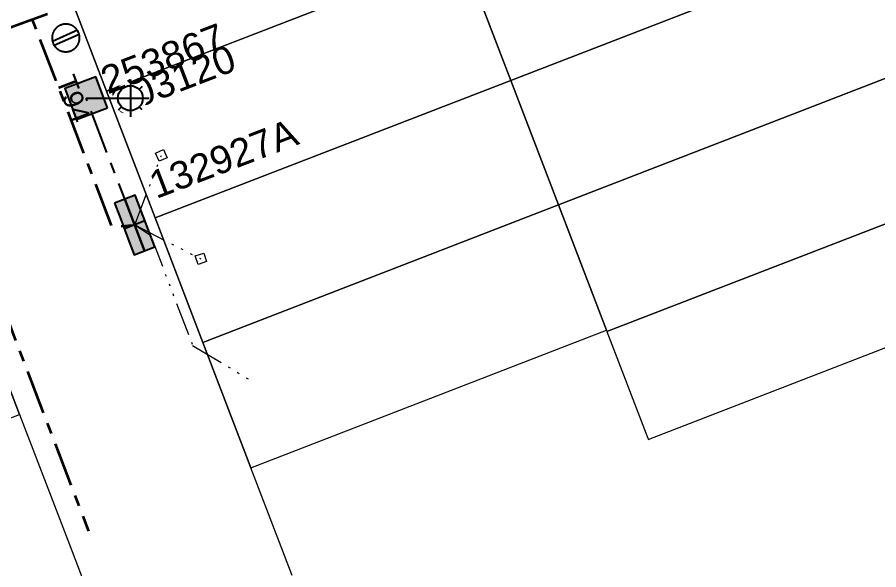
# Model space of a CAD drawing. Header units: metres. Extents: x 0 to 311505, y 0 to 6270811.
# Drawn here: x 310694.4 to 310772.3, y 6270060.7 to 6270110.7 of the extents above; entities that cross this region are included whole.
import ezdxf
from ezdxf import colors
from ezdxf.entities.mleader import LeaderData, LeaderLine
from ezdxf.enums import TextEntityAlignment as Align
from ezdxf.math import Vec2, Vec3

# ---------------------------------------------------------------- set-up
doc = ezdxf.new("R2010")
doc.units = ezdxf.units.M
doc.linetypes.add('Cable Exist UG', pattern=[7, 4, -1, 1, -1])
doc.linetypes.add('PHANTOMX2', pattern=[6.6, 3, -0.75, 0.2, -0.75, 0.2, -0.75, 0.2, -0.75])
doc.layers.get('0').update_dxf_attribs({"color": 6})
for name, color, linetype, lineweight in [('_User_LV_Exist', 5, 'Continuous', 35), ('Cadastre Land Parcels_SP_EXT', 118, 'Continuous', 15), ('Cadastre Roads_SP_EXT', 218, 'Continuous', 15), ('Mains_LV_EXT', 163, 'Continuous', 25), ('Mains_LV_SL_EXT', 135, 'Continuous', 25), ('Services_SP_EXT', 42, 'PHANTOMX2', 20)]:
    doc.layers.add(name, color=color, linetype=linetype, lineweight=lineweight)
for name, color, linetype in [('Equip_LV_EXT', 7, 'Continuous'), ('Equip_SP_SL_EXT', 7, 'Continuous'), ('Notes', 7, 'Continuous'), ('SupportsUG_SP_LV_EXT', 7, 'Continuous'), ('SupportsUG_SP_LV_SL_EXT', 7, 'Continuous')]:
    doc.layers.add(name, color=color, linetype=linetype)
doc.styles.add('COLUMN_LABEL', font='arial.ttf', dxfattribs={"height": 2})
doc.styles.add('iecARIAL', font='arial.ttf', dxfattribs={"height": 2})
doc.styles.add('POLE_LABEL', font='arial.ttf', dxfattribs={"height": 2})
doc.styles.add('SL_LABEL', font='arial.ttf', dxfattribs={"height": 2})
doc.styles.get("Standard").update_dxf_attribs({"font": 'arial.ttf'})

# ---------------------------------------------------------------- blocks, each defined once
blk = doc.blocks.new('COLUMN_EXT')
blk.add_hatch(color=256).paths.add_polyline_path([(1.5, -1.5), (1.5, 1.5), (-1.5, 1.5), (-1.5, -1.5)])
blk.add_lwpolyline([(1.5, 1.5), (-1.5, 1.5), (-1.5, -1.5), (1.5, -1.5)], close=True)
at = {"flags": 1}
blk.add_attdef('Z', (-1.813, 2.351), '', height=0.2, rotation=180, dxfattribs=at)
at = {"flags": 9}
for tag, p in [('STREETNAME', (-1.813, 1.6)), ('SUBURB', (-1.813, 1.8)), ('NOTES', (-1.813, 2)), ('LOCATION', (-1.813, 1.4)), ('LEGEND', (-1.813, 1.2)), ('USAGE', (-1.813, 1)), ('STATE', (-1.813, 0.8)), ('COLUMN_TYPE', (-1.813, 0.4)), ('OWNED_BY', (-1.813, 0.6))]:
    blk.add_attdef(tag, text='', height=0.2, rotation=180, dxfattribs=at).set_placement(p, align=Align.MIDDLE_LEFT)
for tag, style, p in [('STRUCTURE_PLANT_NUMBER', 'POLE_LABEL', (-1.813, -0.031)), ('STREET_CODE', 'COLUMN_LABEL', (-1.813, 0.2))]:
    blk.add_attdef(tag, text='', height=0.2, rotation=180, dxfattribs=dict(at, style=style)).set_placement(p, align=Align.MIDDLE_LEFT)
at = {"style": 'COLUMN_LABEL', "width": 0.9, "flags": 8}
blk.add_attdef('ASSET_NUM', text='', height=2, rotation=270, dxfattribs=at).set_placement((2, -4), align=Align.MIDDLE_LEFT)
blk = doc.blocks.new('PILLAR_EXT')
blk.add_hatch(color=256).paths.add_polyline_path([(-2.5, 1), (-2.5, -1), (2.5, -1), (2.5, 1)])
for p, q in [((0, 1), (0, -1)), ((-2.5, 0), (2.5, 0))]:
    blk.add_line(p, q)
at = {"ltscale": 10}
blk.add_line((2.5, 0), (-2.5, 0), dxfattribs=at)
blk.add_lwpolyline([(-2.5, -1), (-1.25, -1), (1.25, -1), (2.5, -1), (2.5, 1), (-2.5, 1)], close=True)
at = {"width": 0.9, "flags": 8}
blk.add_attdef('ASSET_NUM', text='', height=2, rotation=90, dxfattribs=at).set_placement((-2, 4), align=Align.MIDDLE_LEFT)
for tag, p, flags in [('OWNED_BY', (0, -0.2), 9), ('STATE', (0, -0.4), 9), ('SUPPORT_TYPE', (0, -0.6), 9), ('USAGE', (0, -0.8), 9), ('LEGEND', (0, -1), 9), ('LOCATION', (0, -1.2), 9), ('NOTES', (0, -1.4), 9), ('PARENT', (0, -1.6), 9), ('STREETNAME', (0, -1.8), 9), ('SUBURB', (0, -2), 1)]:
    blk.add_attdef(tag, p, '', height=0.2, dxfattribs=dict(flags=flags))
blk = doc.blocks.new('SL_LANTERN_EXT')
at = {"flags": 9}
for tag, p in [('LRATECODE', (-7.4, 0)), ('LOUTREACHVOCAB', (-7.2, 0)), ('LOUTREACH', (-7, 0)), ('LANTNUMBER', (-6.6, 0)), ('LNEW', (-6.4, 0)), ('LMASTVOCAB', (-6.2, 0)), ('LMAST', (-6, 0)), ('LLAMPVOCAB', (-5.8, 0)), ('LLAMP', (-5.6, 0)), ('LEXIST', (-5.4, 0)), ('LCHARGE3PERCENT', (-5.2, 0)), ('LCHARGE3', (-5, 0)), ('LCHARGE2PERCENT', (-4.8, 0)), ('LCHARGE2', (-4.6, 0)), ('LCHARGE1PERCENT', (-4.4, 0)), ('LCHARGE1', (-4.2, 0)), ('LCATEGORY', (-4, 0)), ('LBRACKETVOCAB', (-3.8, 0)), ('LBRACKET', (-3.6, 0)), ('LKINGHEIGHT', (-3.4, 0)), ('CREPLACE', (-3.2, 0)), ('CREMOVE', (-3, 0)), ('CNUMBER', (-2.8, 0)), ('CNEW', (-2.6, 0)), ('CEXIST', (-2.4, 0)), ('USAGE', (-2.2, 0)), ('STATE', (-2, 0)), ('OWNED_BY', (-1.8, 0)), ('ORIENTATION', (-1.6, 0)), ('OPERATING_VOLTAGE', (-1.4, 0)), ('NO_PHASES', (-1.2, 0)), ('LANTERN_TYPE', (-1, 0)), ('LANTERN_PURPOSE', (-0.8, 0)), ('CONTROL_TYPE', (-0.6, 0)), ('CONSTRUCTED_VOLTAGE', (-0.4, 0))]:
    blk.add_attdef(tag, text='', height=0.001, rotation=270, dxfattribs=at).set_placement(p, align=Align.MIDDLE_LEFT)
at = {"style": 'SL_LABEL', "flags": 9}
blk.add_attdef('STREET_CODE', text='', height=0.001, rotation=270, dxfattribs=at).set_placement((0.001, 0), align=Align.MIDDLE_LEFT)
at = {"flags": 1}
blk.add_attdef('Z', (0, 0), '', height=0.001, rotation=270, dxfattribs=at)
at = {"width": 0.9}
blk.add_attdef('LNUMBER', text='', height=1, dxfattribs=at).set_placement((7, -1), align=Align.MIDDLE_LEFT)
at = {"flags": 9}
for tag, p in [('LREMOVE', (0, -7.6)), ('LREPLACE', (0, -7.8)), ('LTYPE', (0, -8)), ('LTYPEVOCAB', (0, -8.2)), ('LEGEND', (0, -8.4)), ('SUBURB', (0, -8.6)), ('STREETNAME', (0, -8.8)), ('LOCATION', (0, -9)), ('NOTES', (0, -9.2)), ('MAINTAINED_BY', (0, -9.863))]:
    blk.add_attdef(tag, text='', height=0.001, dxfattribs=at).set_placement(p, align=Align.MIDDLE_LEFT)
blk.add_attdef('OPERATED_BY', (0, -9.607), '', height=0.001, dxfattribs=at)
at = {"transparency": 33554687}
blk.add_wipeout([(5.688, 0), (5.061, -1.061), (4, -1.688), (2.939, -1.061), (2.313, 0), (2.939, 1.061), (4, 1.687), (5.061, 1.061)], dxfattribs=at)
for p, q in [((4, 1.687), (4, 0)), ((2.939, 1.061), (3.205, 0.795)), ((5.061, 1.061), (4.795, 0.795)), ((0, 0), (4, 0)), ((4, 0), (5.688, 0)), ((4, 0), (4, -1.688)), ((2.939, -1.061), (3.205, -0.795)), ((5.061, -1.061), (4.795, -0.795))]:
    blk.add_line(p, q)
blk.add_circle((4, 0), 1.125)
blk = doc.blocks.new('CCP_EXT')
at = {"flags": 9}
for tag, p in [('USAGE', (0, -1.2)), ('LEGEND', (0, -1.4)), ('LIFE_SUPPORT', (0, -1.6)), ('STATE', (0, -1.8)), ('NOTES', (0, -2))]:
    blk.add_attdef(tag, text='', height=0.2, dxfattribs=at).set_placement(p, align=Align.MIDDLE_LEFT)
at = {"transparency": 33554687}
blk.add_wipeout([(0, 0.566), (0.566, 0), (0, -0.566), (-0.566, 0)], dxfattribs=at)
blk.add_lwpolyline([(-0.566, 0), (0, 0.566), (0.566, 0), (0, -0.566), (-0.566, 0)])
at = {"flags": 1}
blk.add_attdef('Z', (0, 0), '', height=0.2, dxfattribs=at)
at = {"flags": 9}
for tag, p in [('CCP_TYPE', (0, 0)), ('OPERATING_VOLTAGE', (0, -0.6)), ('ORIENTATION', (0, -0.8)), ('CONSTRUCTED_VOLTAGE', (0, -0.2)), ('NO_PHASES', (0, -0.4)), ('OWNED_BY', (0, -1))]:
    blk.add_attdef(tag, text='', height=0.2, dxfattribs=at).set_placement(p, align=Align.MIDDLE_LEFT)
blk = doc.blocks.new('LV_UG_LINKS_CLOSED_EXT')
at = {"layer": 'Equip_LV_EXT'}
for tag, flags, p in [('ACTUAL_STATUS', 9, (3, -2)), ('CONSTRUCTED_VOLTAGE', 9, (3, -2.2)), ('NO_PHASES', 9, (3, -2.4)), ('OPERATING_VOLTAGE', 9, (3, -2.6)), ('ORIENTATION', 9, (3, -2.8)), ('STATE', 9, (3, -3)), ('SWITCH_TYPE', 9, (3, -3.2)), ('OWNED_BY', 9, (3, -3.8)), ('OPERATED_BY', 9, (3, -4)), ('USAGE', 9, (3, -3.4)), ('NOTES', 9, (3, -3.6)), ('TYPE', 9, (3, -4.6)), ('MAINTAINED_BY', 9, (3, -4.2)), ('NUMBER_OF_PHASES', 9, (3, -4.4)), ('Z', 1, (3, -4.8))]:
    blk.add_attdef(tag, text='', height=0.2, dxfattribs=dict(at, flags=flags)).set_placement(p, align=Align.MIDDLE_LEFT)
at = {"transparency": 33554687}
blk.add_wipeout([(4, 1.25), (3.969, 1.25), (3.939, 1.248), (3.908, 1.247), (3.877, 1.244), (3.847, 1.241), (3.817, 1.236), (3.786, 1.232), (3.756, 1.226), (3.726, 1.22), (3.696, 1.213), (3.667, 1.205), (3.637, 1.196), (3.608, 1.187), (3.579, 1.177), (3.55, 1.166), (3.522, 1.155), (3.493, 1.143), (3.466, 1.13), (3.438, 1.117), (3.411, 1.102), (3.384, 1.088), (3.357, 1.072), (3.331, 1.056), (3.306, 1.039), (3.28, 1.022), (3.255, 1.004), (3.231, 0.985), (3.207, 0.966), (3.184, 0.947), (3.161, 0.926), (3.138, 0.905), (3.116, 0.884), (3.095, 0.862), (3.074, 0.839), (3.053, 0.816), (3.034, 0.793), (3.015, 0.769), (2.996, 0.745), (2.978, 0.72), (2.961, 0.694), (2.944, 0.669), (2.928, 0.643), (2.912, 0.616), (2.898, 0.589), (2.883, 0.562), (2.87, 0.534), (2.857, 0.507), (2.845, 0.478), (2.834, 0.45), (2.823, 0.421), (2.813, 0.392), (2.804, 0.363), (2.795, 0.333), (2.787, 0.304), (2.78, 0.274), (2.774, 0.244), (2.768, 0.214), (2.764, 0.183), (2.759, 0.153), (2.756, 0.123), (2.753, 0.092), (2.752, 0.061), (2.75, 0.031), (2.75, 0), (2.75, -0.031), (2.752, -0.061), (2.753, -0.092), (2.756, -0.123), (2.759, -0.153), (2.764, -0.183), (2.768, -0.214), (2.774, -0.244), (2.78, -0.274), (2.787, -0.304), (2.795, -0.333), (2.804, -0.363), (2.813, -0.392), (2.823, -0.421), (2.834, -0.45), (2.845, -0.478), (2.857, -0.507), (2.87, -0.534), (2.883, -0.562), (2.898, -0.589), (2.912, -0.616), (2.928, -0.643), (2.944, -0.669), (2.961, -0.694), (2.978, -0.72), (2.996, -0.745), (3.015, -0.769), (3.034, -0.793), (3.053, -0.816), (3.074, -0.839), (3.095, -0.862), (3.116, -0.884), (3.138, -0.905), (3.161, -0.926), (3.184, -0.947), (3.207, -0.966), (3.231, -0.985), (3.255, -1.004), (3.28, -1.022), (3.306, -1.039), (3.331, -1.056), (3.357, -1.072), (3.384, -1.088), (3.411, -1.102), (3.438, -1.117), (3.466, -1.13), (3.493, -1.143), (3.522, -1.155), (3.55, -1.166), (3.579, -1.177), (3.608, -1.187), (3.637, -1.196), (3.667, -1.205), (3.696, -1.213), (3.726, -1.22), (3.756, -1.226), (3.786, -1.232), (3.817, -1.236), (3.847, -1.241), (3.877, -1.244), (3.908, -1.247), (3.939, -1.248), (3.969, -1.25), (4, -1.25), (4.031, -1.25), (4.061, -1.248), (4.092, -1.247), (4.123, -1.244), (4.153, -1.241), (4.183, -1.236), (4.214, -1.232), (4.244, -1.226), (4.274, -1.22), (4.304, -1.213), (4.333, -1.205), (4.363, -1.196), (4.392, -1.187), (4.421, -1.177), (4.45, -1.166), (4.478, -1.155), (4.507, -1.143), (4.534, -1.13), (4.562, -1.117), (4.589, -1.102), (4.616, -1.088), (4.643, -1.072), (4.669, -1.056), (4.694, -1.039), (4.72, -1.022), (4.745, -1.004), (4.769, -0.985), (4.793, -0.966), (4.816, -0.947), (4.839, -0.926), (4.862, -0.905), (4.884, -0.884), (4.905, -0.862), (4.926, -0.839), (4.947, -0.816), (4.966, -0.793), (4.985, -0.769), (5.004, -0.745), (5.022, -0.72), (5.039, -0.694), (5.056, -0.669), (5.072, -0.643), (5.088, -0.616), (5.102, -0.589), (5.117, -0.562), (5.13, -0.534), (5.143, -0.507), (5.155, -0.478), (5.166, -0.45), (5.177, -0.421), (5.187, -0.392), (5.196, -0.363), (5.205, -0.333), (5.213, -0.304), (5.22, -0.274), (5.226, -0.244), (5.232, -0.214), (5.236, -0.183), (5.241, -0.153), (5.244, -0.123), (5.247, -0.092), (5.248, -0.061), (5.25, -0.031), (5.25, 0), (5.25, 0.031), (5.248, 0.061), (5.247, 0.092), (5.244, 0.123), (5.241, 0.153), (5.236, 0.183), (5.232, 0.214), (5.226, 0.244), (5.22, 0.274), (5.213, 0.304), (5.205, 0.333), (5.196, 0.363), (5.187, 0.392), (5.177, 0.421), (5.166, 0.45), (5.155, 0.478), (5.143, 0.507), (5.13, 0.534), (5.117, 0.562), (5.102, 0.589), (5.088, 0.616), (5.072, 0.643), (5.056, 0.669), (5.039, 0.694), (5.022, 0.72), (5.004, 0.745), (4.985, 0.769), (4.966, 0.793), (4.947, 0.816), (4.926, 0.839), (4.905, 0.862), (4.884, 0.884), (4.862, 0.905), (4.839, 0.926), (4.816, 0.947), (4.793, 0.966), (4.769, 0.985), (4.745, 1.004), (4.72, 1.022), (4.694, 1.039), (4.669, 1.056), (4.643, 1.072), (4.616, 1.088), (4.589, 1.102), (4.562, 1.117), (4.534, 1.13), (4.507, 1.143), (4.478, 1.155), (4.45, 1.166), (4.421, 1.177), (4.392, 1.187), (4.363, 1.196), (4.333, 1.205), (4.304, 1.213), (4.274, 1.22), (4.244, 1.226), (4.214, 1.232), (4.183, 1.236), (4.153, 1.241), (4.123, 1.244), (4.092, 1.247), (4.061, 1.248), (4.031, 1.25)], dxfattribs=at).dxf.layer = 'Equip_LV_EXT'
at = {"layer": 'Equip_LV_EXT'}
for p, q in [((3.792, 1.232), (3.792, -1.232)), ((4.208, 1.232), (4.208, -1.232))]:
    blk.add_line(p, q, dxfattribs=at)
at = {"layer": 'Equip_LV_EXT', "flags": 128}
blk.add_lwpolyline([(4, 1.25), (3.969, 1.25), (3.939, 1.248), (3.908, 1.247), (3.877, 1.244), (3.847, 1.241), (3.817, 1.236), (3.786, 1.232), (3.756, 1.226), (3.726, 1.22), (3.696, 1.213), (3.667, 1.205), (3.637, 1.196), (3.608, 1.187), (3.579, 1.177), (3.55, 1.166), (3.522, 1.155), (3.493, 1.143), (3.466, 1.13), (3.438, 1.117), (3.411, 1.102), (3.384, 1.088), (3.357, 1.072), (3.331, 1.056), (3.306, 1.039), (3.28, 1.022), (3.255, 1.004), (3.231, 0.985), (3.207, 0.966), (3.184, 0.947), (3.161, 0.926), (3.138, 0.905), (3.116, 0.884), (3.095, 0.862), (3.074, 0.839), (3.053, 0.816), (3.034, 0.793), (3.015, 0.769), (2.996, 0.745), (2.978, 0.72), (2.961, 0.694), (2.944, 0.669), (2.928, 0.643), (2.912, 0.616), (2.898, 0.589), (2.883, 0.562), (2.87, 0.534), (2.857, 0.507), (2.845, 0.478), (2.834, 0.45), (2.823, 0.421), (2.813, 0.392), (2.804, 0.363), (2.795, 0.333), (2.787, 0.304), (2.78, 0.274), (2.774, 0.244), (2.768, 0.214), (2.764, 0.183), (2.759, 0.153), (2.756, 0.123), (2.753, 0.092), (2.752, 0.061), (2.75, 0.031), (2.75, 0), (2.75, -0.031), (2.752, -0.061), (2.753, -0.092), (2.756, -0.123), (2.759, -0.153), (2.764, -0.183), (2.768, -0.214), (2.774, -0.244), (2.78, -0.274), (2.787, -0.304), (2.795, -0.333), (2.804, -0.363), (2.813, -0.392), (2.823, -0.421), (2.834, -0.45), (2.845, -0.478), (2.857, -0.507), (2.87, -0.534), (2.883, -0.562), (2.898, -0.589), (2.912, -0.616), (2.928, -0.643), (2.944, -0.669), (2.961, -0.694), (2.978, -0.72), (2.996, -0.745), (3.015, -0.769), (3.034, -0.793), (3.053, -0.816), (3.074, -0.839), (3.095, -0.862), (3.116, -0.884), (3.138, -0.905), (3.161, -0.926), (3.184, -0.947), (3.207, -0.966), (3.231, -0.985), (3.255, -1.004), (3.28, -1.022), (3.306, -1.039), (3.331, -1.056), (3.357, -1.072), (3.384, -1.088), (3.411, -1.102), (3.438, -1.117), (3.466, -1.13), (3.493, -1.143), (3.522, -1.155), (3.55, -1.166), (3.579, -1.177), (3.608, -1.187), (3.637, -1.196), (3.667, -1.205), (3.696, -1.213), (3.726, -1.22), (3.756, -1.226), (3.786, -1.232), (3.817, -1.236), (3.847, -1.241), (3.877, -1.244), (3.908, -1.247), (3.939, -1.248), (3.969, -1.25), (4, -1.25), (4.031, -1.25), (4.061, -1.248), (4.092, -1.247), (4.123, -1.244), (4.153, -1.241), (4.183, -1.236), (4.214, -1.232), (4.244, -1.226), (4.274, -1.22), (4.304, -1.213), (4.333, -1.205), (4.363, -1.196), (4.392, -1.187), (4.421, -1.177), (4.45, -1.166), (4.478, -1.155), (4.507, -1.143), (4.534, -1.13), (4.562, -1.117), (4.589, -1.102), (4.616, -1.088), (4.643, -1.072), (4.669, -1.056), (4.694, -1.039), (4.72, -1.022), (4.745, -1.004), (4.769, -0.985), (4.793, -0.966), (4.816, -0.947), (4.839, -0.926), (4.862, -0.905), (4.884, -0.884), (4.905, -0.862), (4.926, -0.839), (4.947, -0.816), (4.966, -0.793), (4.985, -0.769), (5.004, -0.745), (5.022, -0.72), (5.039, -0.694), (5.056, -0.669), (5.072, -0.643), (5.088, -0.616), (5.102, -0.589), (5.117, -0.562), (5.13, -0.534), (5.143, -0.507), (5.155, -0.478), (5.166, -0.45), (5.177, -0.421), (5.187, -0.392), (5.196, -0.363), (5.205, -0.333), (5.213, -0.304), (5.22, -0.274), (5.226, -0.244), (5.232, -0.214), (5.236, -0.183), (5.241, -0.153), (5.244, -0.123), (5.247, -0.092), (5.248, -0.061), (5.25, -0.031), (5.25, 0), (5.25, 0.031), (5.248, 0.061), (5.247, 0.092), (5.244, 0.123), (5.241, 0.153), (5.236, 0.183), (5.232, 0.214), (5.226, 0.244), (5.22, 0.274), (5.213, 0.304), (5.205, 0.333), (5.196, 0.363), (5.187, 0.392), (5.177, 0.421), (5.166, 0.45), (5.155, 0.478), (5.143, 0.507), (5.13, 0.534), (5.117, 0.562), (5.102, 0.589), (5.088, 0.616), (5.072, 0.643), (5.056, 0.669), (5.039, 0.694), (5.022, 0.72), (5.004, 0.745), (4.985, 0.769), (4.966, 0.793), (4.947, 0.816), (4.926, 0.839), (4.905, 0.862), (4.884, 0.884), (4.862, 0.905), (4.839, 0.926), (4.816, 0.947), (4.793, 0.966), (4.769, 0.985), (4.745, 1.004), (4.72, 1.022), (4.694, 1.039), (4.669, 1.056), (4.643, 1.072), (4.616, 1.088), (4.589, 1.102), (4.562, 1.117), (4.534, 1.13), (4.507, 1.143), (4.478, 1.155), (4.45, 1.166), (4.421, 1.177), (4.392, 1.187), (4.363, 1.196), (4.333, 1.205), (4.304, 1.213), (4.274, 1.22), (4.244, 1.226), (4.214, 1.232), (4.183, 1.236), (4.153, 1.241), (4.123, 1.244), (4.092, 1.247), (4.061, 1.248), (4.031, 1.25)], close=True, dxfattribs=at)

msp = doc.modelspace()

# ---------------------------------------------------------------- linework, layer by layer
at = {"layer": '_User_LV_Exist', "linetype": 'Cable Exist UG', "flags": 128}
msp.add_lwpolyline([(310687.792, 6270098.278), (310700.844, 6270064.218)], dxfattribs=at)
at = {"layer": 'Cadastre Land Parcels_SP_EXT', "linetype": 'Continuous'}
for points in [[(310771.283, 6270117.436), (310766.86, 6270128.882), (310734.643, 6270116.436), (310739.035, 6270104.979), (310771.283, 6270117.436)], [(310734.643, 6270116.436), (310730.29, 6270127.791), (310698.107, 6270115.355), (310702.46, 6270104), (310734.643, 6270116.436)], [(310775.626, 6270106.196), (310771.283, 6270117.436), (310739.035, 6270104.979), (310743.348, 6270093.727), (310775.626, 6270106.196)], [(310739.035, 6270104.979), (310734.643, 6270116.436), (310702.46, 6270104), (310706.852, 6270092.543), (310739.035, 6270104.979)], [(310780.048, 6270094.75), (310775.626, 6270106.196), (310743.348, 6270093.727), (310747.692, 6270082.395), (310747.741, 6270082.269), (310780.048, 6270094.75)], [(310743.348, 6270093.727), (310739.035, 6270104.979), (310706.852, 6270092.543), (310711.165, 6270081.291), (310743.348, 6270093.727)], [(310783.811, 6270085.011), (310780.048, 6270094.75), (310747.741, 6270082.269), (310751.429, 6270072.646), (310751.478, 6270072.519), (310783.811, 6270085.011)], [(310747.692, 6270082.395), (310743.348, 6270093.727), (310711.165, 6270081.291), (310715.509, 6270069.959), (310747.692, 6270082.395)], [(310694.596, 6270074.786), (310690.25, 6270086.122), (310659.423, 6270074.248), (310663.727, 6270063.046), (310663.799, 6270062.86), (310694.596, 6270074.786)]]:
    msp.add_lwpolyline(points, close=True, dxfattribs=at)

# ---------------------------------------------------------------- block references
at = {"layer": 'SupportsUG_SP_LV_EXT'}
ref = msp.add_blockref('PILLAR_EXT', (310705.011, 6270091.909), dxfattribs=dict(at, rotation=290.967384585887))
ref.add_attrib('ASSET_NUM', '132927A', dxfattribs={"layer": '0', "height": 2.5, "rotation": 20.96738, "style": 'iecARIAL'}).set_placement((310706.511, 6270095.409), align=Align.MIDDLE_LEFT)
at = {"layer": 'SupportsUG_SP_LV_SL_EXT'}
ref = msp.add_blockref('COLUMN_EXT', (310700.621, 6270103.367), dxfattribs=dict(at, rotation=290.9675361674616))
ref.add_attrib('ASSET_NUM', '903120', dxfattribs={"layer": '0', "height": 2.5, "rotation": 20.96754, "style": 'COLUMN_LABEL'}).set_placement((310702.621, 6270104.117), align=Align.TOP_LEFT)

# ---------------------------------------------------------------- next in the draw order: block references
at = {"layer": 'Equip_SP_SL_EXT'}
ref = msp.add_blockref('SL_LANTERN_EXT', (310700.621, 6270103.367), dxfattribs=at)
ref.add_attrib('ASSET_NUM', '253867', dxfattribs={"layer": '0', "height": 2.5, "rotation": 20.96754, "style": 'iecARIAL'}).set_placement((310702.121, 6270104.867), align=Align.MIDDLE_LEFT)
at = {"layer": 'Services_SP_EXT'}
for p, rotation in [((310707.424, 6270098.188), 248.9673844894977), ((310711.002, 6270088.851), 152.9673847013154)]:
    msp.add_blockref('CCP_EXT', p, dxfattribs=dict(at, rotation=rotation))

# ---------------------------------------------------------------- next in the draw order: linework, layer by layer
at = {"layer": 'Cadastre Roads_SP_EXT', "linetype": 'Continuous'}
msp.add_lwpolyline([(310719.247, 6270060.21), (310715.509, 6270069.959), (310711.165, 6270081.291), (310706.852, 6270092.543), (310702.46, 6270104), (310698.107, 6270115.355), (310694.751, 6270124.108), (310678.147, 6270117.694), (310681.458, 6270109.056), (310685.896, 6270097.478), (310690.25, 6270086.122), (310694.596, 6270074.786), (310698.956, 6270063.413), (310702.858, 6270053.235)], dxfattribs=at)
at = {"layer": 'Mains_LV_SL_EXT', "color": 4, "linetype": 'Cable Exist UG'}
msp.add_lwpolyline([(310705.011, 6270091.909), (310700.621, 6270103.367)], dxfattribs=at)
at = {"layer": 'Services_SP_EXT'}
for points in [[(310705.011, 6270091.909), (310707.424, 6270098.188)], [(310705.011, 6270091.909), (310711.002, 6270088.851)], [(310705.011, 6270091.909), (310706.44, 6270090.974), (310706.44, 6270090.974), (310710.257, 6270081.015), (310715.907, 6270077.615)]]:
    msp.add_lwpolyline(points, dxfattribs=at)

# ---------------------------------------------------------------- next in the draw order: texts
at = {"layer": 'Mains_LV_EXT'}
msp.add_text('T94', height=1.8, rotation=290.86261, dxfattribs=at).set_placement((310697.85, 6270105.016))

# ---------------------------------------------------------------- next in the draw order: block references
at = {"layer": 'Equip_LV_EXT', "rotation": 293.8865000183445}
msp.add_blockref('LV_UG_LINKS_CLOSED_EXT', (310697.162, 6270112.47), dxfattribs=at)

# ---------------------------------------------------------------- next in the draw order: linework, layer by layer
at = {"layer": '_User_LV_Exist', "linetype": 'Cable Exist UG', "flags": 128}
for points in [[(310622.765, 6270088.672), (310612.921, 6270086.765), (310612.921, 6270086.765), (310610.071, 6270094.151), (310614.388, 6270103.867), (310619.179, 6270105.687), (310620.682, 6270104.156), (310668.055, 6270122.414), (310667.791, 6270124.487), (310673.176, 6270126.567), (310682.889, 6270122.251), (310683.587, 6270120.431), (310688.994, 6270122.449), (310688.994, 6270122.449), (310693.73, 6270109.754), (310697.666, 6270111.201), (310696.269, 6270114.722)], [(310696.269, 6270114.722), (310694.715, 6270113.075), (310698.394, 6270103.619), (310698.394, 6270103.619), (310702.937, 6270091.733), (310705.011, 6270091.909)]]:
    msp.add_lwpolyline(points, dxfattribs=at)

# ---------------------------------------------------------------- next in the draw order: leaders
at = {"layer": 'Notes'}
ml = msp.add_multileader_mtext('Standard', dxfattribs=at)
ml.set_content('Constructed under  \\PURS15861', color=256)
ml.set_leader_properties()
ml.build(insert=Vec2(0, 0))
ml.multileader.update_dxf_attribs({"leader_type": 2, "has_text_frame": 1, "text_left_attachment_type": 2, "text_right_attachment_type": 2, "dogleg_length": 0.01})
ctx = ml.context
ctx.base_point, ctx.char_height, ctx.plane_origin, ctx.plane_x_axis, ctx.plane_y_axis = Vec3(310975.192, 6270395.779), 1.8, Vec3(312213.891, 6270750.769), Vec3(0.932874, 0.360203), Vec3(-0.360203, 0.932874)
ctx.left_attachment, ctx.right_attachment, ctx.text_align_type = 2, 2, 1
notes = []
notes.append((ctx, [(0, (0, 0, 0), (0, 0), (1, 0), 1, [])]))
ctx.mtext.insert, ctx.mtext.text_direction, ctx.mtext.rotation, ctx.mtext.width, ctx.mtext.alignment, ctx.mtext.flow_direction = Vec3(310985.783, 6270402.491), Vec3(0.932874, 0.360203), 0.368486, 20.92345, 2, 5
ctx.mtext.has_bg_fill, ctx.mtext.bg_color, ctx.mtext.bg_scale_factor, ctx.mtext.bg_transparency, ctx.mtext.use_window_bg_color = 1, -1073741824, 2, 0, 1
for ctx, leaders in notes:
    for number, flags, end, landing, length, lines in leaders:
        leader = LeaderData()
        leader.index, (leader.has_last_leader_line, leader.has_dogleg_vector, leader.attachment_direction) = number, flags
        leader.last_leader_point, leader.dogleg_vector, leader.dogleg_length = Vec3(end), Vec3(landing), length
        for number, points, colour, breaks in lines:
            line = LeaderLine()
            line.index, line.vertices, line.color, line.breaks = number, Vec3.list(points), colors.encode_raw_color(colour), breaks
            leader.lines.append(line)
        ctx.leaders.append(leader)

# ---------------------------------------------------------------- next in the draw order: leaders
ml = msp.add_multileader_mtext('Standard', dxfattribs=at)
ml.set_content('Constructed under  \\PURS16270', color=256)
ml.set_leader_properties()
ml.build(insert=Vec2(0, 0))
ml.multileader.update_dxf_attribs({"leader_type": 2, "has_text_frame": 1, "text_left_attachment_type": 2, "text_right_attachment_type": 2, "dogleg_length": 0.01})
ctx = ml.context
ctx.base_point, ctx.char_height, ctx.plane_origin, ctx.plane_x_axis, ctx.plane_y_axis = Vec3(310863.5, 6270348.229), 1.8, Vec3(312104.333, 6270705.463), Vec3(0.932874, 0.360203), Vec3(-0.360203, 0.932874)
ctx.left_attachment, ctx.right_attachment, ctx.text_align_type = 2, 2, 1
notes = []
notes.append((ctx, [(0, (0, 0, 0), (0, 0), (1, 0), 1, [])]))
ctx.mtext.insert, ctx.mtext.text_direction, ctx.mtext.rotation, ctx.mtext.width, ctx.mtext.alignment, ctx.mtext.flow_direction = Vec3(310874.091, 6270354.941), Vec3(0.932874, 0.360203), 0.368486, 20.92345, 2, 5
ctx.mtext.has_bg_fill, ctx.mtext.bg_color, ctx.mtext.bg_scale_factor, ctx.mtext.bg_transparency, ctx.mtext.use_window_bg_color = 1, -1073741824, 2, 0, 1
for ctx, leaders in notes:
    for number, flags, end, landing, length, lines in leaders:
        leader = LeaderData()
        leader.index, (leader.has_last_leader_line, leader.has_dogleg_vector, leader.attachment_direction) = number, flags
        leader.last_leader_point, leader.dogleg_vector, leader.dogleg_length = Vec3(end), Vec3(landing), length
        for number, points, colour, breaks in lines:
            line = LeaderLine()
            line.index, line.vertices, line.color, line.breaks = number, Vec3.list(points), colors.encode_raw_color(colour), breaks
            leader.lines.append(line)
        ctx.leaders.append(leader)

# ---------------------------------------------------------------- next in the draw order: leaders
ml = msp.add_multileader_mtext('Standard', dxfattribs=at)
ml.set_content('Constructed under  \\PURS16270', color=256)
ml.set_leader_properties()
ml.build(insert=Vec2(0, 0))
ml.multileader.update_dxf_attribs({"leader_type": 2, "has_text_frame": 1, "text_left_attachment_type": 2, "text_right_attachment_type": 2, "dogleg_length": 0.01})
ctx = ml.context
ctx.base_point, ctx.char_height, ctx.plane_origin, ctx.plane_x_axis, ctx.plane_y_axis = Vec3(310744.628, 6270298.903), 1.8, Vec3(311985.461, 6270656.138), Vec3(0.932874, 0.360203), Vec3(-0.360203, 0.932874)
ctx.left_attachment, ctx.right_attachment, ctx.text_align_type = 2, 2, 1
notes = []
notes.append((ctx, [(0, (0, 0, 0), (0, 0), (1, 0), 1, [])]))
ctx.mtext.insert, ctx.mtext.text_direction, ctx.mtext.rotation, ctx.mtext.width, ctx.mtext.alignment, ctx.mtext.flow_direction = Vec3(310755.22, 6270305.615), Vec3(0.932874, 0.360203), 0.368486, 20.92345, 2, 5
ctx.mtext.has_bg_fill, ctx.mtext.bg_color, ctx.mtext.bg_scale_factor, ctx.mtext.bg_transparency, ctx.mtext.use_window_bg_color = 1, -1073741824, 2, 0, 1
for ctx, leaders in notes:
    for number, flags, end, landing, length, lines in leaders:
        leader = LeaderData()
        leader.index, (leader.has_last_leader_line, leader.has_dogleg_vector, leader.attachment_direction) = number, flags
        leader.last_leader_point, leader.dogleg_vector, leader.dogleg_length = Vec3(end), Vec3(landing), length
        for number, points, colour, breaks in lines:
            line = LeaderLine()
            line.index, line.vertices, line.color, line.breaks = number, Vec3.list(points), colors.encode_raw_color(colour), breaks
            leader.lines.append(line)
        ctx.leaders.append(leader)

# ---------------------------------------------------------------- next in the draw order: leaders
ml = msp.add_multileader_mtext('Standard', dxfattribs=at)
ml.set_content('Future construction under  \\PURS19531', color=256)
ml.set_leader_properties()
ml.build(insert=Vec2(0, 0))
ml.multileader.update_dxf_attribs({"leader_type": 2, "has_text_frame": 1, "text_left_attachment_type": 2, "text_right_attachment_type": 2, "dogleg_length": 0.01})
ctx = ml.context
ctx.base_point, ctx.char_height, ctx.plane_origin, ctx.plane_x_axis, ctx.plane_y_axis = Vec3(310873.106, 6270327.315), 1.8, Vec3(312113.214, 6270685.405), Vec3(0.932874, 0.360203), Vec3(-0.360203, 0.932874)
ctx.left_attachment, ctx.right_attachment, ctx.text_align_type = 2, 2, 1
notes = []
notes.append((ctx, [(0, (0, 0, 0), (0, 0), (1, 0), 1, [])]))
ctx.mtext.insert, ctx.mtext.text_direction, ctx.mtext.rotation, ctx.mtext.width, ctx.mtext.alignment, ctx.mtext.flow_direction = Vec3(310883.176, 6270335.418), Vec3(0.932874, 0.360203), 0.368486, 20.92345, 2, 5
ctx.mtext.has_bg_fill, ctx.mtext.bg_color, ctx.mtext.bg_scale_factor, ctx.mtext.bg_transparency, ctx.mtext.use_window_bg_color = 1, -1073741824, 2, 0, 1
for ctx, leaders in notes:
    for number, flags, end, landing, length, lines in leaders:
        leader = LeaderData()
        leader.index, (leader.has_last_leader_line, leader.has_dogleg_vector, leader.attachment_direction) = number, flags
        leader.last_leader_point, leader.dogleg_vector, leader.dogleg_length = Vec3(end), Vec3(landing), length
        for number, points, colour, breaks in lines:
            line = LeaderLine()
            line.index, line.vertices, line.color, line.breaks = number, Vec3.list(points), colors.encode_raw_color(colour), breaks
            leader.lines.append(line)
        ctx.leaders.append(leader)

doc.saveas('drawing.dxf')
